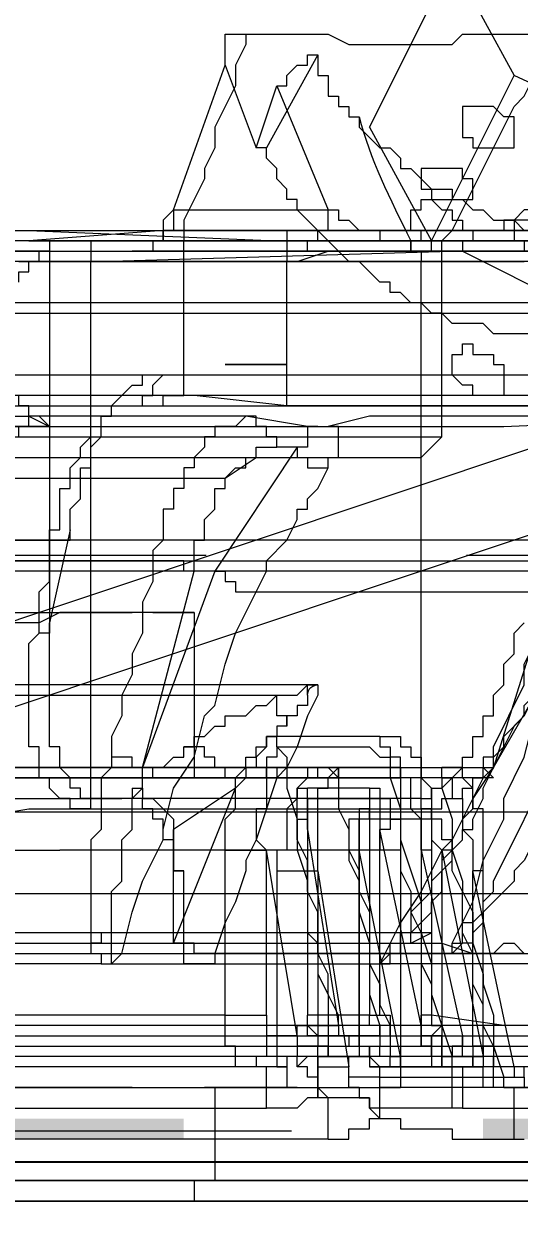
# Model space of a CAD drawing. Header units: millimetres. Extents: x 25083 to 52777, y 24772 to 45779.
# Drawn here: x 39221.86 to 39239.69, y 33704.26 to 33747.13 of the extents above; entities that cross this region are included whole.
import ezdxf

# ---------------------------------------------------------------- set-up
doc = ezdxf.new("R2010")
doc.units = ezdxf.units.MM
doc.layers.add('小车', color=7, linetype='Continuous')
doc.styles.get("Standard").update_dxf_attribs({"font": ''})
doc.styles.get('Standard').set_extended_font_data('SimSun')
doc.dimstyles.new('15', dxfattribs={"dimtxt": 15, "dimasz": 10, "dimexe": 2, "dimexo": 1, "dimgap": 1, "dimtad": 1, "dimdsep": 46, "dimtxsty": 'Standard', "dimcen": 2.5, "dimadec": 0, "dimazin": 0, "dimtfac": 1, "dimtmove": 2, "dimatfit": 3, "dimfxl": 1, "dimtolj": 1, "dimarcsym": 0})
doc.dimstyles.new('ISO-25', dxfattribs={"dimtxt": 2.5, "dimasz": 2.5, "dimexe": 1.25, "dimexo": 0.625, "dimtad": 1, "dimtxsty": 'Standard', "dimcen": 2.5, "dimadec": 0, "dimazin": 0, "dimtfac": 1, "dimtmove": 0, "dimatfit": 3, "dimfxl": 1, "dimarcsym": 0})

# ---------------------------------------------------------------- blocks, each defined once
blk = doc.blocks.new('*D925')
at = {"color": 0, "lineweight": -2}
for p, q in [((29677.862, 34881.662), (29677.862, 32448.293)), ((40733.017, 34757.645), (40733.017, 32448.293)), ((29680.362, 32449.543), (40730.517, 32449.543))]:
    blk.add_line(p, q, dxfattribs=at)
at = {"color": 0}
for points in [[(29680.362, 32449.96), (29680.362, 32449.127), (29677.862, 32449.543)], [(40730.517, 32449.127), (40730.517, 32449.96), (40733.017, 32449.543)]]:
    blk.add_solid(points, dxfattribs=at)
at = {"layer": 'DEFPOINTS', "color": 0}
for p in [(29677.862, 34882.287), (40733.017, 34758.27), (40733.017, 32449.543)]:
    blk.add_point(p, dxfattribs=at)
at = {"color": 0, "insert": (35205.439, 32451.628), "char_height": 2.5, "attachment_point": 5}
blk.add_mtext('11055,15', dxfattribs=at)
blk = doc.blocks.new('zw$D2F4')
h = blk.add_hatch(color=7)
edge = h.paths.add_edge_path(flags=0)
edge.add_spline(control_points=[(528.444, 242.126), (528.444, 242.126), (528.444, 252.524), (528.444, 252.524), (528.444, 252.524), (527.701, 252.524), (527.701, 252.524), (527.701, 252.524), (527.701, 242.126), (527.701, 242.126), (527.701, 242.126), (528.444, 242.126), (528.444, 242.126), (528.444, 242.126), (528.444, 242.126), (528.444, 242.126)], knot_values=[0, 0, 0, 0, 1, 1, 1, 2, 2, 2, 3, 3, 3, 4, 4, 4, 5, 5, 5, 5], degree=3, periodic=0)
edge = h.paths.add_edge_path(flags=0)
edge.add_spline(control_points=[(528.444, 263.294), (528.444, 263.294), (528.444, 295.23), (528.444, 295.23), (528.444, 295.23), (527.701, 295.23), (527.701, 295.23), (527.701, 295.23), (527.701, 263.294), (527.701, 263.294), (527.701, 263.294), (528.444, 263.294), (528.444, 263.294), (528.444, 263.294), (528.444, 263.294), (528.444, 263.294)], knot_values=[0, 0, 0, 0, 1, 1, 1, 2, 2, 2, 3, 3, 3, 4, 4, 4, 5, 5, 5, 5], degree=3, periodic=0)
edge = h.paths.add_edge_path(flags=0)
edge.add_spline(control_points=[(528.444, 306), (528.444, 306), (528.444, 316.398), (528.444, 316.398), (528.444, 316.398), (527.701, 316.398), (527.701, 316.398), (527.701, 316.398), (527.701, 306), (527.701, 306), (527.701, 306), (528.444, 306), (528.444, 306), (528.444, 306), (528.444, 306), (528.444, 306)], knot_values=[0, 0, 0, 0, 1, 1, 1, 2, 2, 2, 3, 3, 3, 4, 4, 4, 5, 5, 5, 5], degree=3, periodic=0)
edge = h.paths.add_edge_path(flags=0)
edge.add_spline(control_points=[(528.444, 327.167), (528.444, 327.167), (528.444, 359.104), (528.444, 359.104), (528.444, 359.104), (527.701, 359.104), (527.701, 359.104), (527.701, 359.104), (527.701, 327.167), (527.701, 327.167), (527.701, 327.167), (528.444, 327.167), (528.444, 327.167), (528.444, 327.167), (528.444, 327.167), (528.444, 327.167)], knot_values=[0, 0, 0, 0, 1, 1, 1, 2, 2, 2, 3, 3, 3, 4, 4, 4, 5, 5, 5, 5], degree=3, periodic=0)
at = {"color": 7, "lineweight": 5}
for points in [[(554.81, 200.534), (554.81, 214.645), (554.439, 217.988), (554.439, 344.25), (554.439, 353.534), (554.439, 356.133), (554.81, 361.704), (554.81, 372.473)], [(554.81, 372.473), (555.182, 372.473), (555.182, 372.102), (554.81, 371.359), (554.81, 368.759), (555.182, 368.017), (555.182, 228.757), (555.182, 219.102), (555.182, 205.362), (554.81, 204.247), (554.81, 200.534)], [(525.844, 201.277), (525.844, 207.59), (525.473, 210.932), (525.473, 355.391), (525.473, 360.59), (525.473, 363.932), (525.844, 366.531), (525.844, 371.359)], [(525.844, 371.359), (525.844, 367.274), (526.216, 365.417), (526.216, 217.616), (526.216, 212.046), (526.216, 208.704), (525.844, 206.476), (525.844, 201.277)], [(560.009, 205.362), (559.638, 205.362), (559.638, 206.476), (560.009, 207.961), (560.009, 208.704), (559.638, 209.446), (559.638, 253.267), (559.267, 265.893), (559.267, 305.628), (559.638, 318.255), (559.638, 340.908), (559.638, 349.82), (559.638, 363.56), (560.009, 365.046), (559.638, 366.16), (559.638, 366.903), (560.009, 367.274)], [(560.009, 367.274), (560.009, 343.878), (560.381, 341.65), (560.381, 232.099), (560.009, 232.099), (560.009, 223.187), (560.009, 205.362)], [(549.24, 233.956), (549.24, 357.619), (548.869, 362.818)], [(526.216, 235.07), (526.216, 339.793)], [(525.473, 232.842), (525.473, 337.937)], [(525.473, 337.937), (525.473, 232.842)], [(552.954, 321.597), (552.954, 254.01)], [(552.211, 320.854), (552.211, 254.752)], [(541.07, 307.485), (541.07, 316.769), (540.699, 317.141), (540.699, 265.15)], [(551.468, 313.798), (551.468, 261.808)], [(532.157, 261.808), (532.157, 313.056)], [(531.043, 311.199), (531.043, 259.951)], [(529.558, 265.15), (529.558, 307.485)], [(529.558, 307.485), (529.558, 265.15)], [(540.699, 265.15), (540.699, 255.495), (541.07, 255.495), (541.07, 307.485)], [(548.497, 301.915), (548.497, 215.017), (548.869, 210.189)], [(553.325, 300.801), (553.325, 251.781), (553.696, 243.24), (553.696, 215.017)], [(534.386, 287.06), (534.386, 254.01)], [(531.043, 286.689), (531.043, 239.898), (530.672, 239.898), (530.672, 241.383), (531.043, 242.126), (531.043, 243.24), (530.672, 243.983), (530.672, 285.946)], [(531.415, 285.946), (531.415, 239.155), (531.786, 239.527), (531.786, 240.269), (531.415, 241.012), (531.415, 243.24), (531.786, 244.354), (531.786, 286.689)], [(541.07, 286.689), (541.07, 252.524), (540.699, 252.153), (540.699, 285.946)], [(557.41, 285.946), (557.41, 245.468), (557.781, 244.726), (557.781, 242.497), (557.41, 242.126), (557.41, 241.012), (557.781, 241.012), (557.781, 286.689)], [(559.638, 285.946), (559.638, 242.497), (560.009, 241.755), (560.009, 240.641), (559.638, 239.898), (559.638, 238.412), (560.009, 238.412), (560.009, 286.689)], [(534.014, 266.264), (534.014, 285.946)], [(548.497, 275.177), (548.497, 248.811), (548.126, 246.954), (548.126, 269.978), (548.126, 277.405), (548.126, 285.946)], [(560.009, 268.121), (560.009, 281.861)], [(534.757, 263.294), (534.757, 255.124), (535.128, 254.381), (535.128, 258.094), (535.128, 259.951), (535.128, 277.034)], [(534.757, 276.662), (534.757, 254.01), (534.386, 252.895), (534.386, 252.153), (534.757, 251.781), (534.757, 251.41), (534.386, 251.039), (534.386, 251.41), (534.386, 252.524), (534.386, 262.179)], [(539.213, 275.92), (539.213, 271.092), (539.585, 268.864), (539.585, 256.238)], [(528.815, 274.063), (528.815, 260.323)], [(530.301, 260.323), (530.301, 274.063)], [(530.301, 261.065), (530.301, 274.063)], [(539.956, 272.949), (539.956, 265.522)], [(546.64, 272.949), (546.64, 265.15)], [(549.24, 272.949), (549.24, 268.121)], [(544.041, 258.466), (544.041, 272.577)], [(527.701, 258.094), (527.701, 272.206)], [(529.558, 272.206), (529.558, 258.466)], [(529.558, 272.206), (529.558, 259.209)], [(546.64, 264.779), (546.64, 267.75), (546.269, 268.493), (546.269, 272.206)], [(560.009, 268.864), (560.009, 271.835)], [(543.298, 271.463), (543.67, 270.721), (543.67, 259.951)], [(553.325, 268.121), (553.325, 270.349), (553.325, 271.092)], [(554.068, 271.092), (554.068, 265.15)], [(559.638, 271.092), (559.638, 268.121)], [(559.638, 268.121), (559.638, 270.721)], [(548.497, 270.349), (549.611, 270.349), (549.983, 269.978), (551.468, 269.978), (551.839, 269.607), (552.954, 269.607), (552.954, 269.235), (553.325, 269.235), (553.325, 268.864), (553.696, 268.864)], [(548.497, 264.408), (548.497, 270.349)], [(529.558, 269.978), (529.558, 267.378), (529.558, 267.007), (529.558, 266.636)], [(529.558, 266.636), (529.558, 269.235), (529.558, 269.978)], [(554.439, 269.607), (553.696, 269.607), (553.696, 269.235), (553.696, 268.864)], [(539.585, 266.636), (539.585, 267.378), (539.956, 267.378), (539.956, 267.75), (540.327, 268.121), (540.699, 268.121), (540.699, 268.493), (541.07, 268.493), (541.813, 268.493), (541.813, 268.864), (545.526, 268.864), (545.898, 268.493)], [(553.325, 268.121), (553.696, 268.493), (553.696, 268.864), (554.068, 268.864), (554.068, 269.235), (554.439, 269.235)], [(553.696, 268.864), (553.325, 268.121)], [(553.696, 261.065), (553.696, 268.864)], [(554.068, 237.298), (554.068, 259.58), (554.439, 262.922), (554.439, 269.235)], [(558.524, 269.235), (558.895, 269.235), (558.895, 268.864), (559.267, 268.864), (559.267, 268.493), (559.638, 268.493), (559.638, 268.121)], [(559.267, 269.235), (559.267, 268.493)], [(560.009, 268.864), (560.009, 268.121), (559.638, 268.121), (559.267, 268.121)], [(560.381, 268.864), (560.009, 259.951)], [(560.009, 261.808), (560.009, 268.864)], [(560.381, 264.036), (560.009, 268.864)], [(560.009, 268.864), (560.009, 267.007)], [(545.898, 268.493), (547.383, 268.493), (547.755, 268.121), (549.24, 268.121)], [(546.269, 268.121), (545.898, 268.121), (545.898, 268.493)], [(559.267, 268.493), (559.267, 268.121)], [(559.267, 268.493), (559.267, 268.121)], [(539.956, 266.636), (539.956, 267.007), (540.327, 267.007), (540.327, 267.378), (540.699, 267.378), (541.07, 267.75), (541.441, 267.75), (541.813, 267.75), (541.813, 268.121), (546.269, 268.121)], [(559.267, 268.121), (546.269, 268.121)], [(549.611, 267.378), (546.269, 268.121)], [(549.24, 268.121), (549.611, 268.121), (549.611, 267.75), (551.097, 267.75), (551.097, 267.378), (551.839, 267.378), (552.211, 267.007), (552.582, 267.007), (552.954, 266.636), (553.325, 266.636), (553.325, 266.264), (553.696, 266.264), (553.696, 265.893), (554.068, 265.893), (554.068, 265.15)], [(549.24, 268.121), (549.24, 267.378), (549.611, 267.378)], [(559.267, 268.121), (559.267, 267.75)], [(559.267, 263.294), (559.267, 268.121)], [(559.267, 268.121), (559.267, 266.636)], [(560.009, 267.007), (560.009, 268.121)], [(538.099, 267.378), (538.099, 267.75)], [(559.267, 267.75), (559.267, 267.007)], [(526.216, 267.378), (526.216, 262.922)], [(538.099, 266.636), (538.099, 267.378)], [(549.611, 267.378), (550.354, 267.378), (550.725, 267.007), (551.839, 267.007), (551.839, 266.636), (552.582, 266.636), (552.954, 266.264), (553.696, 266.264), (553.696, 265.893), (554.068, 265.893), (554.439, 265.522), (554.81, 265.15), (554.81, 264.779), (555.182, 264.779), (555.182, 264.036)], [(559.267, 267.007), (559.267, 266.636)], [(560.009, 267.007), (560.009, 266.636), (559.267, 266.636)], [(560.009, 267.007), (560.009, 255.495)], [(534.757, 266.636), (534.386, 266.636), (534.386, 266.264), (534.014, 266.264)], [(534.014, 266.264), (534.014, 256.238)], [(534.014, 266.264), (534.014, 265.893)], [(541.441, 265.893), (541.07, 265.893), (540.699, 266.264), (538.842, 266.264), (538.471, 266.636), (534.757, 266.636)], [(535.128, 265.893), (535.128, 266.264), (534.757, 266.264), (534.757, 266.636)], [(538.099, 266.264), (538.099, 266.636)], [(538.099, 256.238), (538.099, 266.264)], [(539.585, 266.636), (539.956, 266.636)], [(539.585, 266.636), (539.585, 254.752)], [(539.956, 266.636), (559.267, 266.636)], [(539.956, 254.752), (539.956, 266.636)], [(540.699, 263.294), (540.699, 266.264)], [(540.699, 266.264), (540.699, 263.294), (540.699, 262.922)], [(559.267, 266.636), (559.267, 259.209), (559.638, 258.094), (559.638, 254.381)], [(559.267, 266.636), (559.267, 254.752)], [(534.014, 265.893), (534.386, 265.522), (535.871, 265.15), (536.985, 264.779), (538.471, 264.036), (538.842, 264.036), (540.327, 263.665), (541.441, 262.922), (542.927, 262.551), (543.298, 262.179), (544.784, 261.808), (545.898, 261.437), (547.383, 260.694)], [(534.014, 265.893), (535.128, 265.893)], [(535.128, 265.893), (536.614, 265.893), (536.985, 265.522), (538.471, 265.522), (538.842, 265.15), (539.956, 265.15), (540.327, 264.779), (541.07, 264.779)], [(541.07, 264.779), (541.07, 265.15), (541.441, 265.15), (541.441, 265.893)], [(548.497, 264.408), (547.755, 264.408), (547.012, 264.779), (545.898, 264.779), (545.155, 265.15), (544.412, 265.15), (543.67, 265.522), (542.927, 265.522), (542.184, 265.893), (541.441, 265.893)], [(537.356, 263.294), (537.356, 263.665), (538.471, 263.665), (538.471, 264.036), (539.213, 264.036), (539.213, 264.408), (539.585, 264.408), (539.585, 264.779), (539.956, 264.779), (539.956, 265.522)], [(540.327, 265.15), (539.956, 265.15), (539.956, 265.522)], [(540.327, 265.15), (540.327, 264.779), (539.956, 264.779), (539.956, 264.408), (539.585, 264.036), (539.213, 263.665), (538.842, 263.665)], [(540.327, 265.15), (540.327, 264.779), (540.699, 264.779), (540.699, 264.408), (541.07, 264.408), (541.07, 264.036), (541.441, 263.665), (541.441, 263.294), (541.813, 263.294)], [(554.068, 265.15), (554.068, 264.036)], [(554.068, 265.15), (554.068, 264.779), (554.439, 264.779), (554.439, 264.408), (554.81, 264.408), (555.182, 264.036)], [(559.638, 265.15), (559.638, 259.58)], [(559.638, 263.665), (559.638, 265.15)], [(561.123, 263.665), (560.381, 263.665), (560.381, 264.036), (560.009, 264.036), (560.009, 264.408), (559.638, 264.408), (559.638, 265.15)], [(541.07, 264.779), (548.126, 262.922)], [(548.126, 262.179), (541.07, 264.779)], [(546.64, 264.408), (546.64, 264.779)], [(546.64, 264.408), (546.64, 262.922)], [(546.64, 262.922), (546.64, 263.665), (546.64, 264.408)], [(548.126, 262.922), (548.126, 263.294), (548.497, 263.294), (548.497, 264.408)], [(553.696, 261.065), (553.325, 261.437), (553.325, 262.179), (552.954, 262.179), (552.954, 262.551), (552.582, 262.551), (552.211, 262.922), (551.839, 262.922), (551.839, 263.294), (551.097, 263.294), (551.097, 263.665), (550.354, 263.665), (550.354, 264.036), (549.24, 264.036), (548.869, 264.408), (548.497, 264.408)], [(534.386, 262.179), (534.386, 262.922), (534.757, 262.922), (534.757, 263.294), (534.757, 263.665)], [(534.757, 263.665), (538.842, 263.665)], [(534.757, 263.665), (540.327, 261.437)], [(534.757, 263.665), (534.757, 263.294)], [(538.842, 263.665), (537.728, 263.665), (537.356, 263.665), (537.356, 263.294)], [(540.327, 261.437), (538.842, 263.665)], [(554.068, 264.036), (554.068, 259.209)], [(554.068, 264.036), (554.439, 264.036), (554.439, 263.294), (554.81, 263.294), (555.182, 263.294)], [(555.182, 264.036), (555.182, 263.294)], [(559.267, 263.294), (560.009, 263.294), (560.009, 263.665), (560.009, 264.036), (560.381, 264.036)], [(559.638, 258.837), (559.638, 263.665)], [(559.638, 263.665), (559.638, 263.294), (560.009, 263.294)], [(561.123, 263.665), (560.752, 264.036), (560.381, 264.036), (560.009, 264.036), (560.009, 263.294)], [(560.381, 259.209), (560.381, 264.036)], [(561.123, 263.665), (566.322, 261.808)], [(561.123, 263.665), (561.123, 258.094)], [(534.014, 262.922), (534.014, 263.294), (534.757, 263.294)], [(534.757, 263.294), (537.356, 263.294)], [(540.327, 261.437), (540.699, 261.437), (540.699, 261.808), (541.07, 261.808), (541.07, 262.179), (541.441, 262.179), (541.441, 262.551), (541.813, 262.551), (541.813, 263.294)], [(540.699, 262.551), (540.699, 263.294)], [(541.813, 263.294), (541.813, 262.922), (542.184, 262.922), (542.184, 262.551), (542.555, 262.179), (542.555, 261.808), (542.927, 261.808), (542.927, 261.065), (543.298, 260.694), (543.298, 260.323), (543.67, 259.951)], [(555.182, 263.294), (559.267, 263.294)], [(555.182, 263.294), (555.182, 259.58)], [(559.267, 259.58), (559.267, 263.294)], [(567.437, 261.065), (567.065, 261.065), (566.322, 261.437), (565.58, 261.437), (564.094, 262.179), (563.352, 262.179), (562.609, 262.551), (562.238, 262.551), (560.752, 263.294), (560.009, 263.294)], [(560.009, 258.466), (560.009, 263.294)], [(526.216, 262.922), (525.473, 262.922)], [(525.473, 262.922), (525.473, 218.73), (525.844, 212.417), (525.844, 203.133)], [(526.216, 262.922), (526.216, 262.179)], [(534.386, 262.179), (534.014, 262.179), (534.014, 262.922)], [(546.64, 262.922), (540.699, 262.922)], [(548.126, 262.922), (549.24, 262.922), (549.24, 262.551), (549.983, 262.551), (550.354, 262.179), (551.097, 262.179), (551.097, 261.808), (551.468, 261.808), (551.839, 261.437), (551.839, 261.065), (552.211, 261.065), (552.211, 260.694), (552.582, 260.694), (552.582, 259.951)], [(529.558, 262.551), (529.558, 259.951), (529.558, 259.58), (529.558, 259.209)], [(529.558, 259.209), (529.558, 261.808), (529.558, 262.551)], [(541.07, 262.551), (541.07, 255.866), (541.07, 255.495), (540.699, 255.495)], [(540.699, 255.495), (540.699, 259.951), (540.699, 260.694), (540.699, 262.551)], [(525.844, 206.104), (526.216, 211.303), (526.216, 262.179)], [(529.558, 262.179), (526.216, 262.179)], [(526.216, 262.179), (526.216, 235.07)], [(529.558, 262.179), (529.558, 255.495)], [(544.041, 258.466), (543.67, 258.466), (542.927, 258.837), (541.813, 259.209), (541.07, 259.58), (540.699, 259.951), (538.471, 260.694), (537.728, 261.065), (537.356, 261.065), (536.242, 261.437), (535.5, 261.808), (534.386, 262.179)], [(548.126, 262.179), (548.126, 261.808), (547.755, 261.808), (547.755, 261.437), (547.383, 261.437), (547.383, 261.065), (547.383, 260.694)], [(552.582, 259.209), (548.126, 262.179)], [(530.301, 261.065), (530.301, 261.437), (531.043, 261.437), (531.043, 261.808), (531.415, 261.808), (532.157, 261.808)], [(532.157, 261.808), (538.099, 261.808)], [(532.157, 261.808), (532.157, 260.323)], [(538.099, 261.808), (539.213, 261.808), (539.585, 261.437), (540.699, 261.437), (541.07, 261.065), (541.441, 261.065), (541.441, 260.694), (541.813, 260.694), (541.813, 260.323), (542.184, 260.323), (542.184, 259.951)], [(538.099, 261.808), (538.099, 260.323)], [(541.07, 261.808), (541.07, 259.951), (541.07, 258.837)], [(541.07, 258.837), (541.07, 260.694), (541.07, 261.808)], [(551.468, 261.808), (552.211, 260.694)], [(555.553, 259.58), (555.553, 261.065), (555.553, 261.437), (555.553, 261.808)], [(555.553, 261.808), (555.553, 260.323), (555.553, 259.58)], [(559.638, 261.808), (559.638, 259.951), (559.638, 259.58)], [(559.638, 259.58), (559.638, 261.437), (559.638, 261.808)], [(560.009, 261.065), (560.009, 261.808)], [(566.322, 261.808), (563.352, 260.694)], [(566.322, 261.808), (567.065, 261.808), (567.437, 261.808), (567.437, 261.065)], [(542.555, 259.58), (542.555, 259.951), (542.184, 259.951), (542.184, 260.323), (541.813, 260.323), (541.441, 260.694), (541.07, 260.694), (541.07, 261.065), (540.699, 261.065), (540.327, 261.437)], [(530.301, 260.323), (530.301, 261.065)], [(531.415, 260.323), (530.672, 260.323), (530.672, 260.694), (530.301, 260.694), (530.301, 261.065)], [(541.813, 259.951), (541.441, 259.951), (541.441, 260.323), (540.699, 260.323), (540.327, 260.323), (539.585, 260.323), (539.585, 260.694), (538.471, 260.694), (538.099, 260.323)], [(547.383, 260.694), (547.383, 248.439)], [(547.383, 260.694), (548.126, 260.323), (548.497, 260.323), (549.24, 259.58), (549.983, 259.209), (550.354, 259.209), (550.354, 258.837), (550.725, 258.837), (551.097, 258.466), (551.839, 258.094)], [(552.582, 259.951), (552.954, 259.951), (552.954, 260.323), (553.325, 260.323), (553.325, 260.694), (553.696, 260.694), (553.696, 261.065)], [(553.325, 258.837), (553.696, 261.065)], [(560.009, 259.58), (560.009, 261.065)], [(563.352, 260.694), (565.58, 259.951)], [(563.352, 260.323), (563.352, 260.694)], [(567.437, 261.065), (567.437, 258.094), (567.065, 257.352), (567.065, 253.638), (567.437, 253.267), (567.437, 249.925)], [(529.558, 258.466), (529.187, 258.466), (529.187, 258.837), (528.815, 259.209), (528.815, 260.323)], [(528.815, 260.323), (530.301, 260.323)], [(530.672, 259.209), (530.672, 259.58), (530.301, 259.58), (530.301, 260.323)], [(531.415, 259.209), (538.099, 260.323)], [(531.415, 259.209), (531.415, 260.323)], [(532.157, 260.323), (531.415, 260.323)], [(532.157, 260.323), (538.099, 260.323)], [(541.07, 260.323), (541.07, 259.58), (540.699, 259.58), (540.699, 258.466)], [(541.07, 259.58), (541.07, 259.951), (540.699, 259.951), (540.699, 260.323), (541.07, 260.323)], [(562.238, 259.951), (562.609, 259.951), (562.98, 260.323), (563.352, 260.323)], [(566.694, 258.466), (563.352, 260.323)], [(531.043, 259.951), (530.301, 259.951), (530.301, 259.58), (529.558, 259.58), (529.558, 259.209)], [(537.356, 259.951), (531.043, 259.951)], [(531.043, 259.951), (531.043, 258.466)], [(541.813, 259.951), (541.441, 259.58), (540.327, 259.58), (539.213, 259.209), (538.099, 259.209), (536.985, 258.837), (535.128, 258.837), (534.757, 258.466), (533.643, 258.466), (532.9, 258.094), (531.786, 258.094)], [(541.07, 258.094), (541.07, 258.837), (540.699, 258.837), (540.327, 259.209), (539.956, 259.209), (539.585, 259.58), (538.099, 259.58), (538.099, 259.951), (537.356, 259.951)], [(537.356, 259.951), (537.356, 258.466)], [(541.813, 259.951), (541.813, 256.609), (541.441, 256.238), (541.441, 255.866)], [(541.813, 259.951), (542.184, 259.951)], [(542.184, 256.238), (542.184, 259.951)], [(542.555, 259.58), (542.927, 259.58), (542.927, 259.951), (543.67, 259.951)], [(543.67, 259.951), (543.67, 259.209), (544.041, 258.837)], [(552.582, 259.209), (552.582, 259.951)], [(556.667, 248.811), (556.667, 252.153), (557.038, 252.524), (557.038, 253.638), (557.41, 254.01), (557.41, 254.381), (557.781, 254.752), (557.781, 255.124), (558.153, 255.495), (558.153, 255.866), (558.524, 255.866), (558.524, 256.238), (559.267, 256.98), (559.267, 257.352), (561.123, 259.209), (561.495, 259.209), (561.495, 259.58), (561.866, 259.58), (562.238, 259.951)], [(565.58, 259.951), (561.123, 258.094)], [(565.58, 259.951), (565.58, 259.58), (565.951, 259.58), (566.322, 259.209), (566.322, 258.837), (566.694, 258.837), (566.694, 258.466)], [(541.07, 257.723), (540.699, 258.094), (540.699, 258.466), (541.07, 258.466), (541.07, 259.58)], [(543.67, 258.837), (543.298, 258.837), (543.298, 259.209), (542.927, 259.209), (542.927, 259.58), (542.555, 259.58)], [(554.068, 259.209), (554.068, 259.58), (555.182, 259.58)], [(555.182, 259.58), (559.267, 259.58)], [(555.182, 259.58), (555.182, 242.497)], [(560.381, 259.209), (560.381, 259.58), (559.267, 259.58)], [(559.267, 242.497), (559.267, 259.58)], [(559.638, 259.58), (559.638, 254.752)], [(559.638, 259.58), (559.638, 258.837), (560.009, 258.837), (560.009, 258.466), (560.381, 258.466), (560.381, 258.094), (561.123, 258.094)], [(560.009, 254.381), (560.009, 259.58)], [(529.558, 259.209), (529.558, 258.466)], [(529.558, 259.209), (529.558, 258.466), (529.929, 258.466), (530.301, 258.466)], [(529.558, 258.466), (529.929, 258.466), (529.929, 258.837), (530.301, 258.837), (530.301, 259.209)], [(530.301, 259.209), (530.672, 259.209)], [(530.672, 258.466), (530.672, 258.837), (530.301, 259.209)], [(530.672, 258.094), (531.043, 258.094), (531.043, 259.209), (530.672, 259.209)], [(531.415, 259.209), (530.672, 259.209)], [(531.415, 259.209), (531.786, 259.209), (531.786, 258.466), (531.786, 258.094)], [(531.786, 257.723), (532.157, 257.723), (532.9, 258.094), (533.643, 258.094), (534.386, 258.466), (535.871, 258.466), (536.614, 258.837), (537.728, 258.837), (538.471, 259.209), (539.213, 259.209)], [(539.213, 259.209), (539.213, 258.837), (538.842, 258.837)], [(539.213, 259.209), (540.327, 259.209), (540.327, 258.837)], [(552.582, 259.209), (552.211, 259.209), (552.211, 258.837), (551.839, 258.837), (551.839, 258.466), (551.839, 258.094)], [(553.325, 258.466), (553.325, 258.837), (552.582, 258.837), (552.582, 259.209)], [(554.068, 259.209), (554.068, 241.755)], [(560.009, 241.755), (560.009, 242.126), (560.381, 243.983), (560.381, 259.209)], [(531.415, 258.466), (531.415, 258.837), (531.786, 258.837)], [(531.415, 258.466), (531.786, 258.837), (532.157, 258.837)], [(538.842, 258.837), (531.786, 257.723)], [(531.786, 258.837), (531.786, 257.723)], [(531.786, 258.837), (532.157, 258.837)], [(539.956, 258.837), (532.157, 258.837)], [(538.842, 258.837), (532.157, 258.837)], [(532.157, 256.609), (532.157, 258.837)], [(538.842, 258.837), (539.956, 258.837)], [(539.956, 258.837), (540.327, 258.837)], [(539.956, 258.837), (539.956, 256.609)], [(540.327, 256.609), (540.327, 258.837)], [(543.67, 258.837), (544.041, 258.837)], [(553.325, 258.466), (553.325, 258.837)], [(559.638, 254.381), (559.638, 258.837)], [(527.701, 258.094), (529.187, 258.094), (529.187, 258.466), (529.558, 258.466)], [(527.701, 258.094), (527.701, 257.352), (528.072, 257.352), (528.072, 256.609), (528.444, 256.609), (528.444, 256.238)], [(528.815, 253.638), (528.815, 256.609), (529.187, 256.609), (529.187, 258.094), (529.558, 258.466)], [(529.558, 258.466), (529.558, 257.352), (529.929, 257.352)], [(530.672, 258.466), (529.558, 258.466)], [(537.356, 258.466), (530.301, 257.352)], [(530.301, 258.466), (530.301, 257.352)], [(530.301, 258.466), (531.043, 258.466)], [(530.672, 258.466), (530.672, 256.609), (530.301, 256.238), (530.301, 253.638)], [(530.672, 258.466), (530.672, 258.094)], [(530.672, 253.638), (530.672, 258.094)], [(531.786, 258.094), (530.672, 258.094)], [(537.356, 258.466), (531.043, 258.466)], [(531.415, 258.466), (531.415, 257.352)], [(531.415, 256.238), (531.415, 258.466)], [(537.356, 258.466), (540.327, 258.466), (540.327, 258.094), (540.699, 258.094), (540.699, 257.723)], [(540.699, 258.466), (541.07, 258.466), (541.07, 258.094), (540.699, 257.723), (541.07, 257.723)], [(541.07, 258.094), (541.07, 257.723), (540.699, 257.723)], [(541.07, 258.094), (541.07, 254.01)], [(551.839, 258.094), (552.211, 258.094), (552.211, 257.723), (552.954, 257.723), (553.325, 257.723), (553.325, 258.094)], [(553.325, 258.466), (553.325, 258.094)], [(553.696, 241.755), (553.696, 256.609), (553.325, 258.094)], [(560.009, 254.01), (560.009, 258.466)], [(561.123, 258.094), (561.123, 257.723), (560.752, 257.723), (560.752, 257.352), (560.381, 256.98), (560.381, 256.238), (560.009, 256.238), (560.009, 255.866), (560.009, 255.124)], [(565.58, 258.094), (565.208, 258.094), (565.208, 257.723), (564.837, 257.723), (564.837, 257.352), (564.466, 257.352), (564.466, 256.98)], [(566.694, 258.466), (565.951, 258.466), (565.951, 258.094), (565.58, 258.094)], [(540.699, 257.723), (539.585, 257.723), (538.842, 257.352), (537.728, 257.352), (536.985, 256.98), (535.871, 256.98), (534.757, 256.609), (532.9, 256.609), (531.786, 256.238), (531.043, 256.238)], [(531.786, 257.723), (531.415, 257.723), (531.415, 257.352), (531.043, 257.352), (531.043, 256.98)], [(531.786, 257.723), (531.415, 257.723), (531.415, 257.352)], [(540.699, 254.01), (540.699, 257.723)], [(529.558, 256.98), (529.558, 257.352), (529.929, 257.352)], [(529.929, 256.238), (529.929, 257.352)], [(529.929, 257.352), (530.301, 257.352)], [(530.301, 257.352), (530.672, 257.352), (530.672, 256.609), (531.043, 256.609), (531.043, 256.238)], [(538.099, 257.352), (537.356, 256.98), (536.614, 256.98), (535.871, 256.609), (534.014, 256.609), (533.272, 256.238), (532.529, 256.238), (531.786, 255.866), (531.043, 255.866)], [(531.043, 256.98), (531.415, 256.98), (531.415, 257.352)], [(531.415, 257.352), (531.415, 254.752)], [(539.213, 256.98), (539.213, 257.352), (538.099, 257.352)], [(538.099, 256.98), (538.099, 257.352)], [(529.558, 256.98), (529.187, 256.98), (529.187, 256.609), (528.815, 256.609), (528.444, 256.238)], [(529.558, 256.98), (529.558, 256.238)], [(530.672, 256.98), (530.672, 256.609), (530.301, 256.609)], [(531.415, 256.98), (531.043, 256.98), (531.043, 256.609), (530.301, 256.609)], [(530.672, 255.495), (538.099, 256.98)], [(530.672, 255.495), (530.672, 256.98)], [(531.415, 256.98), (530.672, 256.98)], [(531.043, 256.98), (531.043, 254.752)], [(539.213, 256.98), (531.415, 256.98)], [(531.415, 256.98), (538.099, 256.98)], [(531.415, 256.98), (531.415, 254.752)], [(538.099, 256.98), (539.213, 256.98)], [(539.213, 256.609), (539.585, 256.609), (539.585, 256.98)], [(539.585, 256.98), (539.213, 256.98)], [(539.213, 256.609), (539.213, 256.98)], [(539.585, 256.98), (539.213, 256.98)], [(564.466, 256.98), (564.094, 256.98), (563.352, 256.238), (563.352, 255.866), (562.98, 255.495), (562.609, 255.495), (562.609, 255.124), (561.866, 254.381), (561.866, 253.638), (561.495, 253.638), (561.495, 253.267), (561.123, 252.895), (561.123, 252.524), (560.752, 252.153), (560.752, 251.41), (560.381, 251.039)], [(530.301, 255.124), (530.301, 256.609)], [(530.301, 256.609), (530.301, 254.381)], [(531.415, 256.238), (531.786, 256.238), (531.786, 256.609), (532.157, 256.609)], [(539.956, 256.609), (532.157, 256.609)], [(532.157, 256.609), (532.157, 256.238)], [(539.956, 256.609), (539.956, 256.238), (539.213, 256.238), (538.842, 256.238)], [(539.213, 254.752), (539.213, 256.609)], [(540.327, 256.609), (540.327, 256.238), (539.956, 256.238), (539.956, 255.866), (539.585, 255.866), (539.213, 255.866), (539.213, 255.495)], [(540.327, 256.609), (539.956, 256.609)], [(564.094, 256.609), (560.009, 254.381)], [(564.094, 256.609), (570.036, 253.638)], [(528.444, 256.238), (528.444, 255.495), (528.072, 255.495), (528.072, 253.638), (527.701, 253.638), (527.701, 251.41)], [(528.444, 256.238), (529.558, 256.238)], [(529.558, 251.41), (529.558, 256.238)], [(529.558, 256.238), (529.929, 256.238)], [(529.929, 256.238), (529.929, 251.781)], [(529.929, 256.238), (530.301, 256.238), (530.301, 255.866), (530.672, 255.866), (530.672, 256.238), (531.043, 256.238)], [(531.415, 256.238), (531.415, 254.752)], [(531.415, 256.238), (531.415, 255.866), (531.786, 255.866)], [(531.786, 254.752), (538.842, 256.238)], [(532.157, 256.238), (532.157, 255.866), (531.786, 255.866)], [(532.157, 256.238), (538.842, 256.238)], [(547.383, 248.439), (547.012, 248.811), (545.526, 249.553), (544.412, 250.296), (542.927, 251.039), (542.555, 251.41), (541.07, 252.153), (539.956, 252.895), (538.471, 253.638), (538.099, 254.01), (536.614, 254.752), (535.5, 255.495), (534.014, 256.238)], [(534.014, 238.784), (534.014, 256.238)], [(534.014, 256.238), (534.014, 255.866), (534.386, 255.866), (534.386, 255.495), (534.757, 255.495), (534.757, 255.124)], [(534.014, 256.238), (534.386, 255.866), (534.757, 255.866), (534.757, 255.495), (535.128, 255.495)], [(539.585, 256.238), (538.099, 256.238)], [(538.099, 255.495), (538.099, 256.238)], [(542.184, 256.238), (542.184, 255.495), (541.813, 255.495), (541.813, 255.124), (541.441, 255.124), (541.441, 254.752), (541.07, 254.752), (540.699, 254.752), (540.327, 254.381), (538.099, 254.381)], [(539.213, 255.495), (539.213, 255.866), (538.842, 255.866), (538.842, 256.238)], [(539.585, 256.238), (539.585, 255.495)], [(542.184, 256.238), (541.813, 256.238), (541.813, 255.866), (541.441, 255.866)], [(531.043, 255.866), (530.672, 255.866), (530.672, 255.495), (530.301, 255.495), (530.301, 255.124)], [(541.441, 255.866), (540.699, 255.866), (539.585, 255.495), (538.471, 255.495), (536.242, 254.752), (535.128, 254.752), (534.014, 254.381), (532.9, 254.381), (530.672, 253.638)], [(531.043, 255.866), (531.043, 255.495), (530.672, 255.495)], [(531.786, 254.752), (531.786, 255.866)], [(538.099, 254.752), (539.213, 254.752), (539.585, 255.124), (540.699, 255.124), (540.699, 255.495), (541.441, 255.495), (541.441, 255.866)], [(538.099, 255.495), (529.558, 255.495)], [(530.301, 255.124), (530.301, 255.495), (530.672, 255.495)], [(530.301, 252.895), (530.301, 255.124)], [(530.301, 252.524), (530.301, 255.124)], [(539.213, 255.495), (537.356, 255.495), (536.614, 255.124), (535.871, 255.124), (535.128, 254.752), (534.014, 254.752), (533.272, 254.381), (531.786, 254.381)], [(534.757, 255.124), (535.128, 255.124), (535.128, 255.495)], [(534.757, 255.124), (535.128, 255.124), (535.871, 254.381), (536.242, 254.381), (536.614, 254.01), (537.356, 254.01), (537.728, 253.638), (538.099, 253.638), (538.471, 253.267), (538.842, 253.267), (538.842, 252.895), (539.213, 252.895), (539.956, 252.524), (540.327, 252.524), (541.07, 252.153), (541.441, 252.153)], [(541.07, 252.153), (540.699, 252.524), (539.956, 252.895), (539.585, 252.895), (539.213, 253.267), (538.471, 253.638), (538.099, 253.638), (537.728, 254.01), (537.356, 254.01), (536.985, 254.381), (536.614, 254.381), (535.871, 255.124), (535.128, 255.124), (535.128, 255.495)], [(540.699, 255.495), (539.585, 255.495)], [(560.009, 255.495), (560.009, 255.124), (559.638, 255.124), (559.638, 254.752), (559.267, 254.752)], [(559.638, 254.752), (559.638, 255.124), (560.009, 255.124)], [(559.638, 253.638), (559.638, 254.381), (560.009, 254.381), (560.009, 254.752), (560.381, 254.752), (560.381, 255.124), (561.123, 255.124), (561.123, 254.752), (561.495, 254.752), (561.495, 254.381)], [(560.009, 255.495), (560.009, 250.296)], [(560.009, 255.124), (560.009, 241.012)], [(531.415, 254.752), (531.043, 254.752), (531.043, 254.381), (530.301, 254.381)], [(531.786, 254.381), (531.786, 254.01), (531.415, 254.381), (531.043, 254.381), (531.043, 254.752)], [(531.043, 254.752), (531.415, 254.752)], [(539.213, 254.752), (531.415, 254.752)], [(538.099, 254.752), (531.415, 253.267)], [(531.415, 254.381), (531.415, 254.752), (532.157, 254.752)], [(531.415, 254.752), (531.786, 254.752)], [(531.415, 254.01), (531.415, 254.752)], [(531.786, 254.381), (531.786, 254.752)], [(538.099, 254.752), (532.157, 254.752)], [(532.157, 254.381), (532.157, 254.752)], [(538.099, 254.381), (538.099, 254.752)], [(539.213, 254.381), (539.585, 254.381), (539.585, 254.752), (539.213, 254.752)], [(539.213, 254.381), (539.213, 254.752)], [(539.585, 254.752), (539.956, 254.752)], [(539.585, 254.752), (539.585, 254.01), (539.956, 254.01), (539.956, 253.267), (540.327, 253.267), (540.327, 252.895), (540.699, 252.895), (540.699, 252.524), (541.07, 252.524), (541.07, 252.153), (541.441, 252.153), (541.813, 251.781), (542.184, 251.781), (542.927, 251.039), (543.298, 251.039), (543.67, 250.667), (544.041, 250.667), (544.041, 250.296), (544.784, 250.296), (545.155, 249.925), (545.526, 249.925)], [(539.956, 254.752), (559.267, 254.752)], [(539.956, 254.752), (539.956, 254.381), (540.327, 254.381), (540.327, 254.01), (541.07, 253.267), (541.441, 253.267), (541.441, 252.895), (542.184, 252.895), (542.184, 252.524), (542.927, 252.524), (542.927, 252.153), (543.67, 252.153), (544.041, 251.781), (544.784, 251.781), (545.155, 251.41), (545.898, 251.41), (546.269, 251.039)], [(552.211, 254.752), (552.954, 254.01)], [(559.267, 254.752), (559.267, 251.039)], [(559.638, 254.752), (559.638, 240.269)], [(562.609, 254.381), (562.609, 254.752), (562.238, 254.752), (561.866, 254.752), (561.866, 254.381), (561.495, 254.381), (561.495, 253.638)], [(530.301, 252.895), (530.301, 254.381)], [(532.157, 254.381), (531.786, 254.381), (531.786, 254.01), (530.301, 254.01), (530.301, 253.638)], [(530.301, 253.638), (530.301, 254.01), (530.672, 254.01), (530.672, 254.381), (531.043, 254.381), (531.415, 254.381)], [(530.672, 254.01), (530.301, 254.01), (530.301, 254.381)], [(531.415, 254.381), (531.415, 253.267)], [(531.786, 229.128), (531.786, 251.781), (532.157, 254.381)], [(538.099, 254.381), (532.157, 254.381)], [(538.099, 253.638), (538.471, 253.638), (538.471, 254.01), (539.213, 254.01), (539.213, 254.381)], [(539.213, 254.381), (538.471, 254.381), (538.099, 254.01)], [(559.638, 254.381), (559.638, 251.41)], [(559.638, 249.182), (559.638, 254.381)], [(559.638, 254.381), (559.638, 254.01), (560.009, 254.01)], [(561.495, 254.381), (561.123, 254.01), (561.123, 253.638), (560.752, 253.638), (560.752, 253.267), (560.381, 253.267), (560.381, 252.895), (560.009, 252.895), (560.009, 253.267), (559.638, 253.267), (559.638, 253.638)], [(560.009, 254.381), (565.951, 251.41)], [(560.009, 251.41), (560.009, 254.381)], [(561.495, 253.638), (561.495, 252.895), (561.866, 252.895), (562.238, 252.895), (562.238, 253.267), (562.609, 253.267), (562.609, 254.381)], [(540.699, 254.01), (540.327, 254.01), (539.213, 253.638), (538.099, 253.638), (536.985, 253.267), (536.614, 253.267), (535.871, 252.895), (534.757, 252.895), (533.643, 252.524), (533.272, 252.524), (532.157, 252.153), (531.043, 252.153), (529.929, 251.781)], [(538.099, 254.01), (530.672, 252.524)], [(530.672, 254.01), (530.672, 252.524)], [(530.672, 254.01), (531.415, 254.01)], [(538.099, 254.01), (531.415, 254.01)], [(534.386, 253.638), (534.386, 254.01)], [(534.386, 254.01), (534.386, 253.638)], [(537.356, 252.524), (539.585, 252.524), (539.585, 252.895), (540.327, 252.895), (540.699, 253.267), (541.07, 253.267), (541.07, 254.01)], [(540.699, 254.01), (540.699, 253.638), (539.956, 253.638), (539.956, 253.267), (539.585, 253.267), (539.213, 253.267), (538.842, 253.267), (538.471, 252.895), (537.356, 252.895)], [(538.099, 253.638), (538.099, 254.01)], [(540.699, 254.01), (541.07, 254.01)], [(552.954, 254.01), (559.638, 254.01)], [(560.009, 254.01), (560.381, 253.638), (564.837, 251.41), (565.208, 251.039), (567.437, 249.925)], [(561.123, 250.667), (561.123, 251.039), (560.752, 251.41), (560.752, 251.781), (560.381, 251.781), (560.381, 252.895), (560.009, 252.895), (560.009, 253.638), (560.009, 254.01)], [(528.815, 253.267), (528.815, 253.638)], [(528.815, 253.638), (530.301, 253.638)], [(530.301, 253.638), (530.301, 252.524)], [(530.301, 228.014), (530.301, 253.638)], [(530.301, 253.267), (530.301, 253.638)], [(530.301, 253.638), (530.672, 253.638)], [(531.415, 253.267), (531.043, 253.267), (531.043, 253.638), (530.672, 253.638)], [(531.043, 252.153), (531.786, 252.524), (532.529, 252.524), (533.272, 252.895), (534.386, 252.895), (535.128, 253.267), (536.614, 253.267), (537.356, 253.638), (538.099, 253.638)], [(534.386, 253.638), (534.757, 253.638), (536.242, 252.895), (537.728, 252.524), (539.213, 251.781), (539.956, 251.781), (541.441, 251.039), (542.927, 250.667), (544.041, 249.925), (544.784, 249.925), (546.269, 249.182), (547.755, 248.811), (549.24, 248.068)], [(534.386, 253.638), (534.757, 253.638), (534.757, 253.267), (535.5, 253.267), (535.5, 252.895), (535.871, 252.524), (536.242, 252.524), (536.614, 252.153), (536.985, 252.153), (541.441, 249.925), (541.813, 249.925), (542.927, 249.182), (543.298, 249.182), (544.412, 248.439), (544.784, 248.439), (545.898, 248.068)], [(535.871, 252.524), (535.5, 252.524), (535.128, 252.895), (534.757, 252.895), (534.757, 253.267), (534.386, 253.638)], [(534.386, 253.638), (534.386, 253.267)], [(554.439, 252.153), (554.439, 252.895), (554.81, 252.895), (554.81, 253.267), (555.182, 253.638), (555.924, 253.638), (555.924, 253.267), (556.296, 253.267)], [(570.036, 253.638), (565.951, 251.41)], [(528.815, 253.267), (528.815, 235.07)], [(530.301, 253.267), (529.558, 253.267), (529.187, 253.267), (528.815, 253.267)], [(530.301, 235.07), (530.301, 253.267)], [(530.301, 252.524), (530.301, 253.267)], [(530.301, 252.524), (530.301, 252.895), (530.672, 252.895), (530.672, 253.267), (531.043, 253.267), (531.415, 253.267)], [(534.386, 253.267), (534.386, 249.553)], [(556.296, 253.267), (556.296, 252.895), (555.924, 252.895), (555.924, 252.153), (555.553, 252.153), (555.553, 251.781), (554.439, 251.781), (554.439, 252.153)], [(559.638, 253.267), (557.781, 249.553)], [(564.837, 252.895), (564.837, 253.267), (564.466, 253.267), (563.723, 253.267), (563.723, 252.895), (563.352, 252.895), (563.352, 251.781)], [(529.558, 251.781), (529.558, 252.524), (529.929, 252.524), (530.301, 252.524)], [(529.558, 251.781), (529.558, 252.153), (530.301, 252.153), (530.672, 252.153), (530.672, 252.524), (531.043, 252.524)], [(530.301, 251.41), (537.356, 252.895)], [(531.043, 252.895), (530.301, 252.895), (530.301, 252.524)], [(530.672, 252.524), (530.301, 252.524), (530.301, 252.895)], [(530.301, 252.524), (530.301, 252.895)], [(530.301, 251.41), (530.301, 252.524)], [(531.043, 252.153), (530.301, 252.153), (530.301, 252.524)], [(531.043, 252.153), (531.043, 252.524), (530.672, 252.524)], [(531.043, 252.895), (537.356, 252.895)], [(531.043, 252.524), (531.043, 252.895)], [(531.043, 252.524), (537.356, 252.524)], [(531.043, 252.524), (531.043, 227.643)], [(545.155, 246.582), (544.784, 246.954), (543.67, 247.325), (542.927, 247.696), (542.555, 248.068), (541.813, 248.439), (540.699, 249.182), (540.327, 249.182), (539.585, 249.925), (538.842, 250.296), (538.471, 250.667), (537.728, 251.039), (537.356, 251.41), (536.985, 251.41), (535.871, 252.524)], [(537.356, 252.524), (537.356, 252.895)], [(541.441, 252.153), (541.441, 252.524), (541.07, 252.524), (541.07, 252.153)], [(563.352, 251.781), (563.352, 251.41), (563.723, 251.41), (564.466, 251.41), (564.466, 251.781), (564.837, 252.153), (564.837, 252.895)], [(548.126, 249.925), (541.07, 252.153)], [(541.07, 252.153), (548.126, 248.068)], [(541.441, 252.153), (541.813, 252.153), (544.041, 251.039), (544.784, 251.039), (546.269, 250.296), (546.64, 250.296), (547.383, 249.925), (547.755, 249.925), (548.497, 249.553)], [(529.558, 250.296), (529.558, 251.781)], [(529.558, 251.41), (529.558, 251.781), (529.929, 251.781)], [(529.558, 251.781), (529.558, 226.529)], [(529.929, 251.781), (529.929, 251.039), (530.301, 251.039), (530.301, 251.41)], [(527.701, 251.41), (527.701, 251.039)], [(527.701, 251.41), (529.558, 251.41)], [(529.558, 251.039), (529.558, 251.41)], [(530.301, 251.41), (529.929, 251.41), (529.929, 251.039), (529.558, 251.039), (529.558, 250.667), (529.558, 250.296)], [(560.752, 250.667), (560.752, 251.41), (560.381, 251.41), (560.009, 251.41), (560.009, 251.039), (559.638, 251.039), (559.638, 250.667), (559.267, 250.667), (559.267, 249.925)], [(559.638, 251.41), (559.638, 249.553)], [(560.009, 251.039), (560.009, 251.41)], [(563.723, 246.582), (565.951, 251.41)]]:
    blk.add_lwpolyline(points, dxfattribs=at)
for points in [[(538.099, 285.575), (538.099, 279.633), (538.099, 273.692), (538.099, 267.75)], [(540.699, 285.946), (540.699, 279.633), (540.699, 272.949), (540.699, 266.264)], [(560.381, 282.976), (560.381, 275.92), (560.381, 268.864), (560.381, 262.179)], [(526.216, 270.721), (526.216, 269.607), (526.216, 268.493), (526.216, 267.378)], [(529.558, 270.349), (529.558, 267.75), (529.558, 264.779), (529.558, 262.179)], [(560.381, 268.864), (560.381, 264.036), (560.381, 259.209), (560.381, 254.381)], [(543.67, 258.837), (544.041, 258.837), (544.041, 258.466), (544.041, 258.466)], [(544.041, 258.837), (544.041, 258.837), (544.041, 258.466), (544.041, 258.466)], [(553.325, 258.837), (553.325, 258.837), (553.325, 258.466), (553.325, 258.094)], [(564.466, 256.98), (562.98, 256.609), (561.495, 255.866), (560.009, 255.124)], [(539.213, 254.381), (539.213, 254.381), (539.213, 254.381), (539.213, 254.381)]]:
    blk.add_open_spline(points, degree=3, dxfattribs=at)
blk = doc.blocks.new('*D469')
at = {"layer": 'DEFPOINTS', "color": 0}
for p in [(36061.191, 116692.222), (36180.039, 116685.352), (36180.039, 116527.033)]:
    blk.add_point(p, dxfattribs=at)
at = {"layer": '小车', "color": 0, "linetype": 'Continuous', "lineweight": -2}
for p, q in [((36061.191, 116691.222), (36061.191, 116525.033)), ((36180.039, 116684.352), (36180.039, 116525.033)), ((36071.191, 116527.033), (36084.175, 116527.033)), ((36170.039, 116527.033), (36146.425, 116527.033))]:
    blk.add_line(p, q, dxfattribs=at)
at = {"layer": '小车', "color": 0}
for points in [[(36071.191, 116528.7), (36071.191, 116525.366), (36061.191, 116527.033)], [(36170.039, 116528.7), (36170.039, 116525.366), (36180.039, 116527.033)]]:
    blk.add_solid(points, dxfattribs=at)
at = {"layer": '小车', "color": 0, "insert": (36115.3, 116527.033), "char_height": 15, "attachment_point": 5}
blk.add_mtext('\\A1;118.85', dxfattribs=at)
blk = doc.blocks.new('zw$AA32')
at = {"color": 6}
blk.add_lwpolyline([(791.322, 227.5), (10738.678, 227.5)], dxfattribs=at)
blk = doc.blocks.new('A$C1A4175F5')
at = {"layer": '小车', "color": 7, "lineweight": 0}
for points in [[(247.215, 563.302), (418.277, 506.188)], [(246.235, 560.502), (418.277, 503.108)], [(356.684, 523.686), (328.546, 523.686)], [(449.494, 523.686), (366.063, 523.686)], [(383.981, 514.447), (330.366, 514.447)], [(330.506, 511.508), (392.94, 511.508)]]:
    blk.add_lwpolyline(points, dxfattribs=at)
at = {"layer": '小车', "color": 1, "lineweight": 0}
blk.add_lwpolyline([(362.983, 502.968), (410.718, 502.968)], dxfattribs=at)
blk.add_lwpolyline([(362.983, 502.968), (410.718, 502.968)], dxfattribs=at)
at = {"layer": '小车'}
dim = blk.add_linear_dim(base=(212.358, 337.78), p1=(93.511, 502.968), p2=(212.358, 496.098), dimstyle='15', override={"dimfxl": 0.18}, dxfattribs=at)
dim.commit()
dim.dimension.update_dxf_attribs({"geometry": '*D469', "text_midpoint": (147.619, 337.78), "dimtype": 128, "insert": (-35967.681, -116189.253)})
blk = doc.blocks.new('zw$50CE')
blk.add_blockref('zw$D2F4', (22.01, 103.569))
at = {"layer": '小车', "ltscale": 10, "xscale": -1, "rotation": 270}
blk.add_blockref('A$C1A4175F5', (47.032, 0), dxfattribs=at)

msp = doc.modelspace()

# ---------------------------------------------------------------- block references
at = {"rotation": 90}
msp.add_blockref('zw$50CE', (39594.481, 33157.316), dxfattribs=at)
at = {"color": 1}
msp.add_blockref('zw$AA32', (29416.762, 33478.711), dxfattribs=at)

# ---------------------------------------------------------------- dimensions: what is measured, and where the dimension line sits
dim = msp.add_linear_dim(base=(40733.0166, 32449.5434), p1=(29677.8617, 34882.2868), p2=(40733.0166, 34758.2702), dimstyle='ISO-25')
dim.commit()
dim.dimension.update_dxf_attribs({"geometry": '*D925', "text_midpoint": (35205.4391, 32449.5434), "dimtype": 160})

doc.saveas('drawing.dxf')
